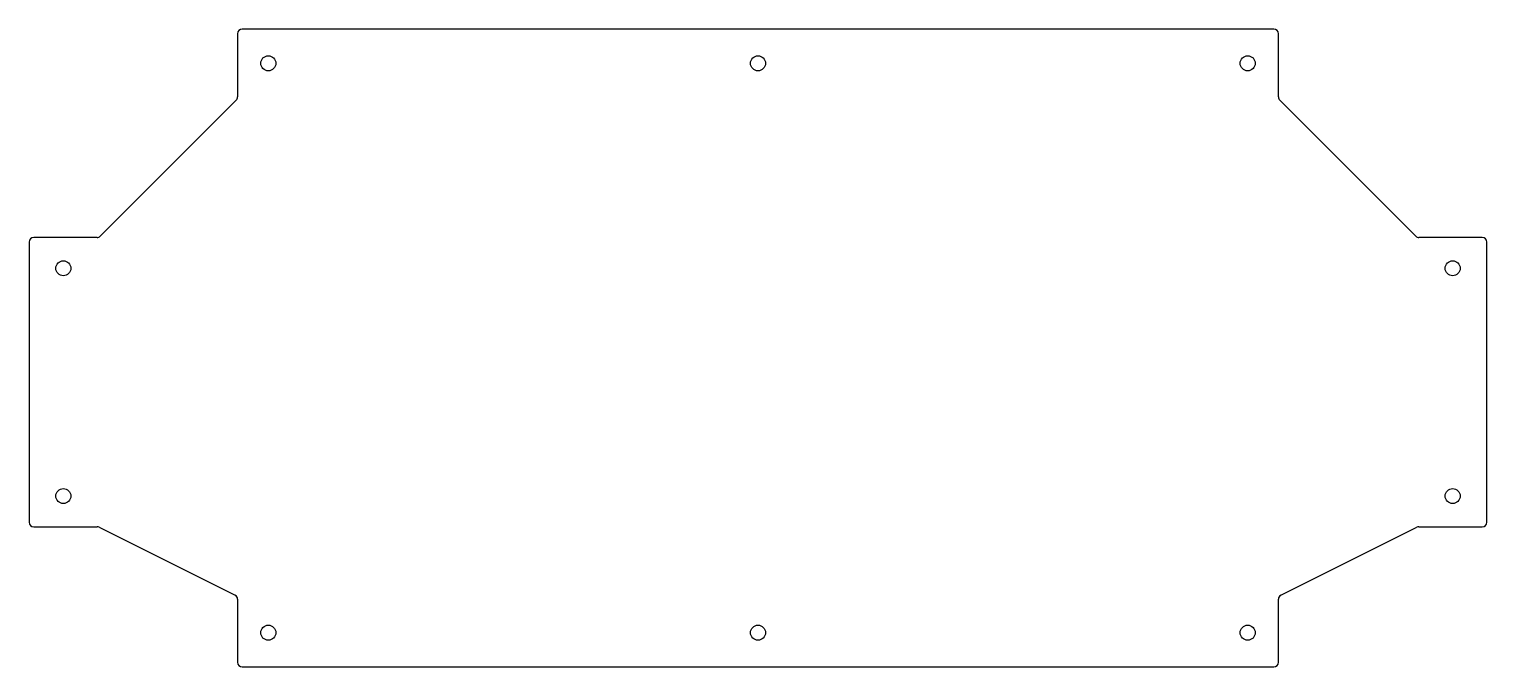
# Model space of a CAD drawing. Header units: millimetres. Extents: x -320 to 320, y -140 to 140.
import ezdxf

# ---------------------------------------------------------------- set-up
doc = ezdxf.new("R2010")
doc.units = ezdxf.units.MM
doc.layers.add('CUTOUTS', color=1, linetype='CONTINUOUS')
doc.layers.add('PERIMETER', color=5, linetype='CONTINUOUS')

msp = doc.modelspace()

# ---------------------------------------------------------------- linework, layer by layer
at = {"layer": 'CUTOUTS'}
for centre in [(-215, 125), (0, 125), (215, 125), (-305, 35), (305, 35), (-305, -65), (305, -65), (-215, -125), (0, -125), (215, -125)]:
    msp.add_circle(centre, 3.3, dxfattribs=at)
at = {"layer": 'PERIMETER'}
for p, q in [((-228.5, 138), (-228.5, 110.21)), ((226.5, 140), (-226.5, 140)), ((228.5, 110.21), (228.5, 138)), ((-229.09, 108.79), (-288.79, 49.09)), ((288.79, 49.09), (229.09, 108.79)), ((-320, 46.5), (-320, -76.5)), ((-290.21, 48.5), (-318, 48.5)), ((318, 48.5), (290.21, 48.5)), ((320, -76.5), (320, 46.5)), ((-318, -78.5), (-290.12, -78.5)), ((-289.22, -78.71), (-229.61, -108.52)), ((229.61, -108.52), (289.22, -78.71)), ((290.12, -78.5), (318, -78.5)), ((-228.5, -110.31), (-228.5, -138)), ((228.5, -138), (228.5, -110.31)), ((-226.5, -140), (226.5, -140))]:
    msp.add_line(p, q, dxfattribs=at)
for centre, start, end in [((-226.5, 138), 90, 180), ((226.5, 138), 0, 90), ((-230.5, 110.21), -45, 0), ((230.5, 110.21), 180, 225), ((-318, 46.5), 90, 180), ((-290.21, 50.5), 270, 315), ((290.21, 50.5), 225, 270), ((318, 46.5), 0, 90), ((-318, -76.5), 180, 270), ((318, -76.5), 270, 360), ((-290.12, -80.5), 63.43495, 90), ((290.12, -80.5), 90, 116.56505), ((-230.5, -110.31), 0, 63.43495), ((230.5, -110.31), 116.56505, 180), ((-226.5, -138), 180, 270), ((226.5, -138), -90, 0)]:
    msp.add_arc(centre, 2, start, end, dxfattribs=at)

doc.saveas('drawing.dxf')
